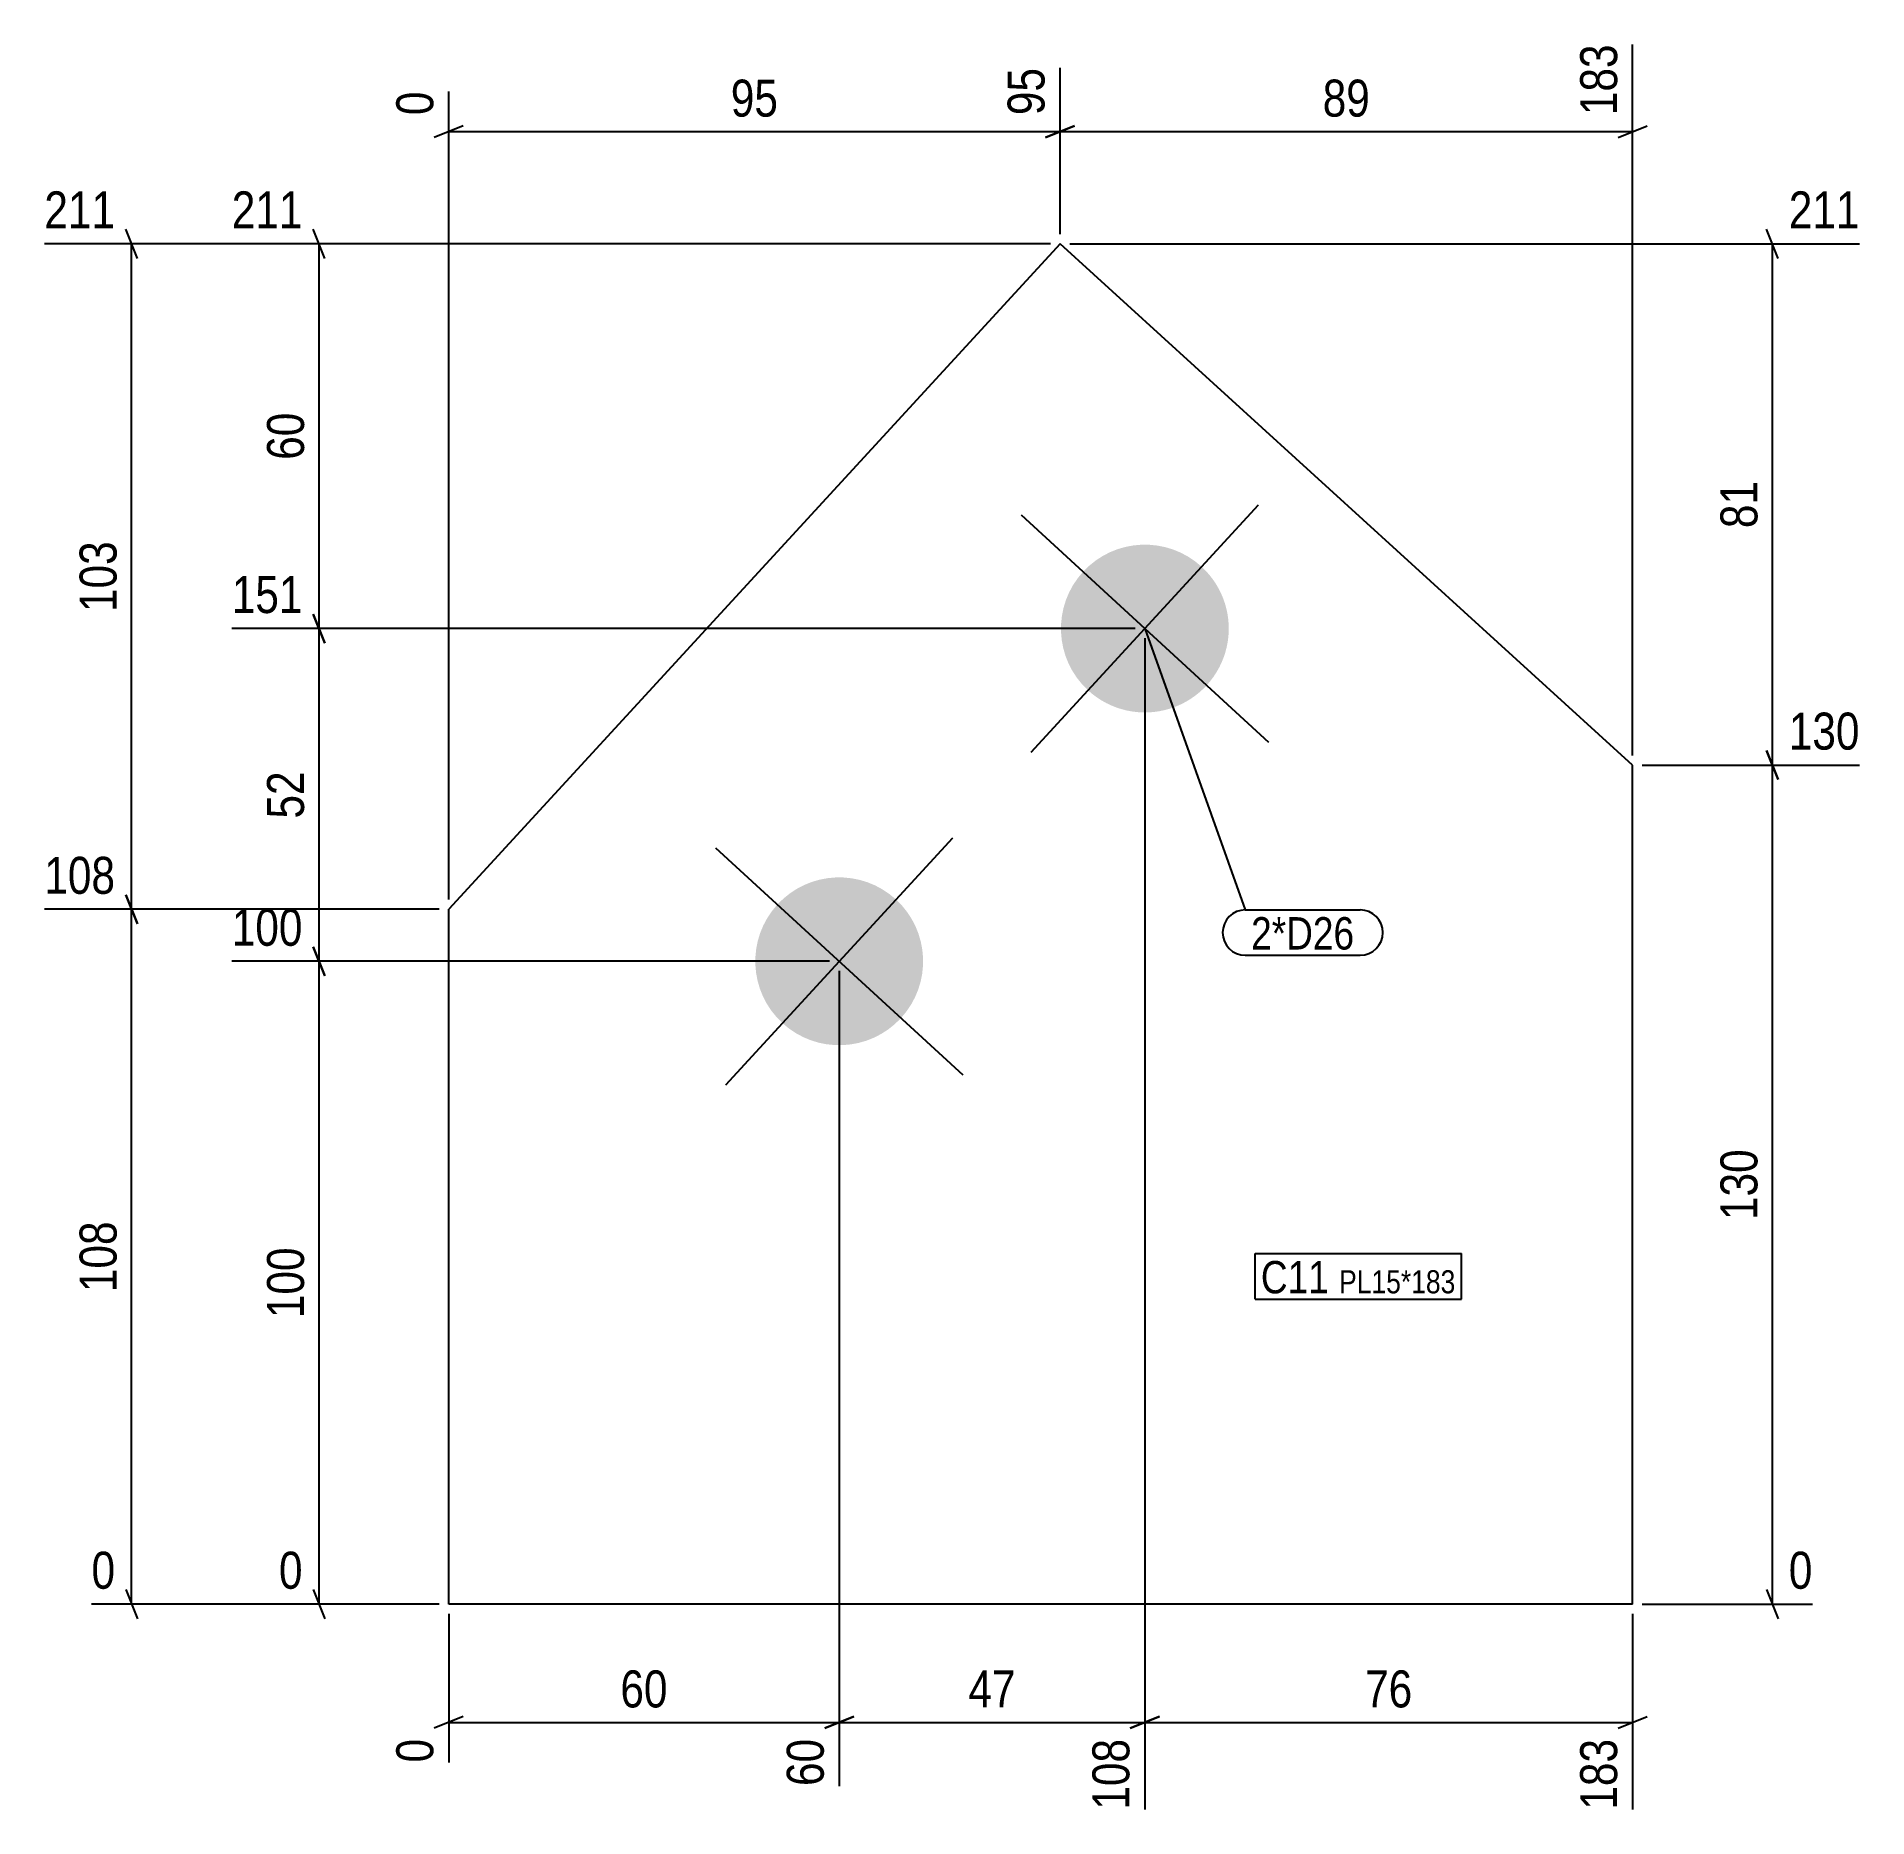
# Model space of a CAD drawing. Header units: millimetres. Extents: x 3 to 287, y 3 to 279.
import ezdxf

# ---------------------------------------------------------------- set-up
doc = ezdxf.new("R2010")
doc.units = ezdxf.units.MM
for name, color, linetype in [('MÅLSÆTNING', 7, 'Continuous'), ('STÅL', 7, 'Continuous'), ('TEKST', 7, 'Continuous')]:
    doc.layers.add(name, color=color, linetype=linetype)
doc.styles.add('Arial Narrow', font='ARIALN.TTF', dxfattribs={"height": 0.2})

msp = doc.modelspace()

# ---------------------------------------------------------------- hatches: boundary and pattern name
at = {"layer": 'STÅL', "linetype": 'Continuous'}
for points in [[(183.81, 197.06, -1), (166.22, 177.91, -1)], [(136.45, 145.51, -1), (118.86, 126.36, -1)]]:
    msp.add_hatch(color=3, dxfattribs=at).paths.add_polyline_path(points)

# ---------------------------------------------------------------- linework, layer by layer
at = {"layer": 'MÅLSÆTNING', "color": 7, "linetype": 'Continuous'}
for p, q in [((250.59, 167.83), (250.59, 277.99)), ((161.87, 248.59), (161.87, 274.34)), ((67.16, 145.49), (67.16, 270.68)), ((69.41, 265.38), (64.91, 263.58)), ((67.16, 264.48), (161.87, 264.48)), ((159.62, 263.58), (164.12, 265.38)), ((248.34, 263.58), (252.84, 265.38)), ((18.92, 244.84), (17.12, 249.34)), ((18.02, 143.99), (18.02, 247.09)), ((160.37, 247.09), (33.54, 247.09)), ((47.96, 244.84), (46.16, 249.34)), ((47.06, 187.49), (47.06, 247.09)), ((163.37, 247.09), (285.76, 247.09)), ((273.14, 244.84), (271.34, 249.34)), ((272.24, 166.33), (272.24, 247.09)), ((173.51, 187.49), (33.54, 187.49)), ((173.51, 187.49), (33.54, 187.49)), ((46.16, 189.74), (47.96, 185.24)), ((47.96, 185.24), (46.16, 189.74)), ((47.06, 135.94), (47.06, 187.49)), ((175.01, 185.99), (175.01, 4.5)), ((175.01, 185.99), (175.01, 4.5)), ((271.34, 168.58), (273.14, 164.08)), ((273.14, 164.08), (271.34, 168.58)), ((252.09, 166.33), (285.76, 166.33)), ((252.09, 166.33), (285.76, 166.33)), ((272.24, 36.33), (272.24, 166.33)), ((17.12, 146.24), (18.92, 141.74)), ((18.92, 141.74), (17.12, 146.24)), ((18.02, 36.33), (18.02, 143.99)), ((46.16, 138.19), (47.96, 133.69)), ((47.96, 133.69), (46.16, 138.19)), ((126.16, 135.94), (33.54, 135.94)), ((126.16, 135.94), (33.54, 135.94)), ((47.06, 36.33), (47.06, 135.94)), ((127.66, 134.44), (127.66, 8.16)), ((127.66, 134.44), (127.66, 8.16)), ((17.12, 38.58), (18.92, 34.08)), ((46.16, 38.58), (47.96, 34.08)), ((271.34, 38.58), (273.14, 34.08)), ((65.66, 36.33), (40.85, 36.33)), ((67.16, 34.83), (67.16, 11.81)), ((250.59, 34.83), (250.59, 4.5)), ((252.09, 36.33), (278.45, 36.33)), ((69.41, 18.92), (64.91, 17.12)), ((67.16, 18.02), (127.66, 18.02)), ((129.91, 18.92), (125.41, 17.12)), ((125.41, 17.12), (129.91, 18.92)), ((127.66, 18.02), (175.01, 18.02)), ((177.26, 18.92), (172.76, 17.12)), ((172.76, 17.12), (177.26, 18.92)), ((175.01, 18.02), (250.59, 18.02)), ((248.34, 17.12), (252.84, 18.92))]:
    msp.add_line(p, q, dxfattribs=at)
at = {"layer": 'STÅL', "color": 2, "linetype": 'Continuous'}
for p, q in [((161.87, 247.09), (67.16, 143.99)), ((250.59, 166.33), (161.87, 247.09)), ((250.59, 36.33), (250.59, 166.33)), ((67.16, 36.33), (67.16, 143.99)), ((250.59, 36.33), (67.16, 36.33))]:
    msp.add_line(p, q, dxfattribs=at)
at = {"layer": 'STÅL', "color": 3, "linetype": 'Continuous'}
for p, q in [((155.87, 205.08), (194.16, 169.9)), ((157.42, 168.34), (192.6, 206.63)), ((108.51, 153.52), (146.81, 118.35)), ((110.07, 116.79), (145.25, 155.08))]:
    msp.add_line(p, q, dxfattribs=at)

# ---------------------------------------------------------------- wipeouts: each hides what was drawn before it
at = {"color": 0}
for points in [[(207.47, 137.76), (207.47, 143.01), (191.48, 143.01), (191.48, 137.76)], [(203.54, 84.49), (203.54, 89.74), (192.99, 89.74), (192.99, 84.49)], [(223.16, 84.49), (223.16, 88.24), (205.11, 88.24), (205.11, 84.49)]]:
    msp.add_wipeout(points, dxfattribs=at).dxf.layer = 'TEKST'

# ---------------------------------------------------------------- next in the draw order: wipeouts: each hides what was drawn before it
at = {"color": 0, "linetype": 'Continuous'}
for points in [[(160.67, 275.54), (152.27, 275.54), (152.27, 265.83), (160.67, 265.83)], [(65.96, 271.88), (57.56, 271.88), (57.56, 265.83), (65.96, 265.83)], [(45.71, 248.29), (45.71, 256.69), (32.34, 256.69), (32.34, 248.29)], [(286.96, 248.29), (286.96, 256.69), (273.59, 256.69), (273.59, 248.29)], [(45.71, 188.69), (45.71, 197.09), (32.34, 197.09), (32.34, 188.69)], [(286.96, 167.53), (286.96, 175.93), (273.59, 175.93), (273.59, 167.53)], [(45.71, 137.14), (45.71, 145.54), (32.34, 145.54), (32.34, 137.14)], [(45.71, 37.53), (45.71, 45.93), (39.65, 45.93), (39.65, 37.53)], [(279.65, 37.53), (279.65, 45.93), (273.59, 45.93), (273.59, 37.53)], [(65.96, 16.67), (57.56, 16.67), (57.56, 10.61), (65.96, 10.61)], [(126.46, 16.67), (118.06, 16.67), (118.06, 6.96), (126.46, 6.96)], [(173.81, 16.67), (165.41, 16.67), (165.41, 3.3), (173.81, 3.3)], [(249.39, 16.67), (240.99, 16.67), (240.99, 3.3), (249.39, 3.3)]]:
    msp.add_wipeout(points, dxfattribs=at).dxf.layer = 'MÅLSÆTNING'
at = {"color": 0}
for points, layer in [([(119.37, 265.6), (119.37, 274), (109.66, 274), (109.66, 265.6)], 'MÅLSÆTNING'), ([(45.93, 222.14), (37.53, 222.14), (37.53, 212.43), (45.93, 212.43)], 'MÅLSÆTNING'), ([(271.12, 211.57), (262.72, 211.57), (262.72, 201.85), (271.12, 201.85)], 'MÅLSÆTNING'), ([(16.89, 202.22), (8.49, 202.22), (8.49, 188.85), (16.89, 188.85)], 'MÅLSÆTNING'), ([(45.93, 166.57), (37.53, 166.57), (37.53, 156.85), (45.93, 156.85)], 'MÅLSÆTNING'), ([(271.12, 108.02), (262.72, 108.02), (262.72, 94.65), (271.12, 94.65)], 'MÅLSÆTNING'), ([(16.89, 96.84), (8.49, 96.84), (8.49, 83.48), (16.89, 83.48)], 'MÅLSÆTNING'), ([(45.93, 92.82), (37.53, 92.82), (37.53, 79.45), (45.93, 79.45)], 'MÅLSÆTNING'), ([(102.26, 19.14), (102.26, 27.54), (92.55, 27.54), (92.55, 19.14)], 'MÅLSÆTNING'), ([(156.19, 19.14), (156.19, 27.54), (146.48, 27.54), (146.48, 19.14)], 'MÅLSÆTNING'), ([(217.66, 19.14), (217.66, 27.54), (207.94, 27.54), (207.94, 19.14)], 'MÅLSÆTNING'), ([(207.47, 137.76), (207.47, 143.01), (191.48, 143.01), (191.48, 137.76)], 'TEKST'), ([(203.54, 84.49), (203.54, 89.74), (192.99, 89.74), (192.99, 84.49)], 'TEKST'), ([(223.16, 84.49), (223.16, 88.24), (205.11, 88.24), (205.11, 84.49)], 'TEKST')]:
    msp.add_wipeout(points, dxfattribs=at).dxf.layer = layer

# ---------------------------------------------------------------- next in the draw order: linework, layer by layer
at = {"layer": 'MÅLSÆTNING', "color": 7, "linetype": 'Continuous'}
for p, q in [((161.87, 248.59), (161.87, 274.34)), ((164.12, 265.38), (159.62, 263.58)), ((161.87, 264.48), (250.59, 264.48)), ((160.37, 247.09), (4.5, 247.09)), ((65.66, 143.99), (4.5, 143.99)), ((65.66, 143.99), (4.5, 143.99)), ((65.66, 36.33), (11.81, 36.33))]:
    msp.add_line(p, q, dxfattribs=at)
at = {"layer": 'TEKST', "color": 7, "linetype": 'Continuous'}
for p, q in [((175.01, 187.49), (190.58, 143.91)), ((190.58, 143.91), (208.37, 143.91)), ((190.58, 136.86), (208.37, 136.86)), ((192.09, 90.64), (224.06, 90.64)), ((192.09, 83.59), (192.09, 90.64)), ((224.06, 83.59), (224.06, 90.64)), ((192.09, 83.59), (224.06, 83.59))]:
    msp.add_line(p, q, dxfattribs=at)
for centre, start, end in [((190.58, 140.38), 90, 270), ((208.37, 140.38), 270, 90)]:
    msp.add_arc(centre, 3.52, start, end, dxfattribs=at)

# ---------------------------------------------------------------- next in the draw order: texts
at = {"layer": 'MÅLSÆTNING', "color": 3, "style": 'Arial Narrow'}
for s, p in [('95', (110.86, 266.8)), ('60', (93.75, 20.34)), ('47', (147.68, 20.34)), ('76', (209.14, 20.34))]:
    msp.add_text(s, height=5.727, dxfattribs=at).set_placement(p)
at = {"layer": 'MÅLSÆTNING', "color": 3, "linetype": 'Continuous', "style": 'Arial Narrow'}
for s, height, p in [('95', 5.727, (159.47, 267.03)), ('0', 5.73, (64.76, 267.03)), ('0', 5.73, (64.76, 11.81)), ('60', 5.727, (125.26, 8.16)), ('108', 5.727, (172.61, 4.5)), ('183', 5.727, (248.19, 4.5))]:
    msp.add_text(s, height=height, rotation=90.0002, dxfattribs=at).set_placement(p)
for s, height, p in [('211', 5.727, (33.54, 249.49)), ('211', 5.727, (274.79, 249.49)), ('151', 5.727, (33.54, 189.89)), ('130', 5.727, (274.79, 168.73)), ('100', 5.727, (33.54, 138.34)), ('0', 5.73, (40.85, 38.73)), ('0', 5.73, (274.79, 38.73))]:
    msp.add_text(s, height=height, dxfattribs=at).set_placement(p)
at = {"layer": 'MÅLSÆTNING', "color": 3, "style": 'Arial Narrow'}
for s, p in [('60', (44.73, 213.63)), ('81', (269.92, 203.05)), ('103', (15.69, 190.05)), ('52', (44.73, 158.05)), ('130', (269.92, 95.85)), ('108', (15.69, 84.68)), ('100', (44.73, 80.65))]:
    msp.add_text(s, height=5.727, rotation=90.0002, dxfattribs=at).set_placement(p)
at = {"layer": 'TEKST', "color": 3, "style": 'Arial Narrow'}
for s, height, p in [('2*D26', 5.011, (191.48, 137.76)), ('C11', 5.011, (192.99, 84.49)), ('PL15*183', 3.579, (205.11, 84.49))]:
    msp.add_text(s, height=height, dxfattribs=at).set_placement(p)

# ---------------------------------------------------------------- next in the draw order: wipeouts: each hides what was drawn before it
at = {"color": 0, "linetype": 'Continuous'}
for points in [[(249.39, 279.19), (240.99, 279.19), (240.99, 265.83), (249.39, 265.83)], [(16.67, 248.29), (16.67, 256.69), (3.3, 256.69), (3.3, 248.29)], [(16.67, 145.19), (16.67, 153.59), (3.3, 153.59), (3.3, 145.19)], [(16.67, 37.53), (16.67, 45.93), (10.61, 45.93), (10.61, 37.53)]]:
    msp.add_wipeout(points, dxfattribs=at).dxf.layer = 'MÅLSÆTNING'
at = {"color": 0}
msp.add_wipeout([(211.08, 265.6), (211.08, 274), (201.37, 274), (201.37, 265.6)], dxfattribs=at).dxf.layer = 'MÅLSÆTNING'

# ---------------------------------------------------------------- next in the draw order: texts
at = {"layer": 'MÅLSÆTNING', "color": 3, "linetype": 'Continuous', "style": 'Arial Narrow'}
msp.add_text('183', height=5.727, rotation=90.0002, dxfattribs=at).set_placement((248.19, 267.03))
at = {"layer": 'MÅLSÆTNING', "color": 3, "style": 'Arial Narrow'}
msp.add_text('89', height=5.727, dxfattribs=at).set_placement((202.57, 266.8))
at = {"layer": 'MÅLSÆTNING', "color": 3, "linetype": 'Continuous', "style": 'Arial Narrow'}
for s, height, p in [('211', 5.727, (4.5, 249.49)), ('108', 5.727, (4.5, 146.39)), ('0', 5.73, (11.81, 38.73))]:
    msp.add_text(s, height=height, dxfattribs=at).set_placement(p)

doc.saveas('drawing.dxf')
